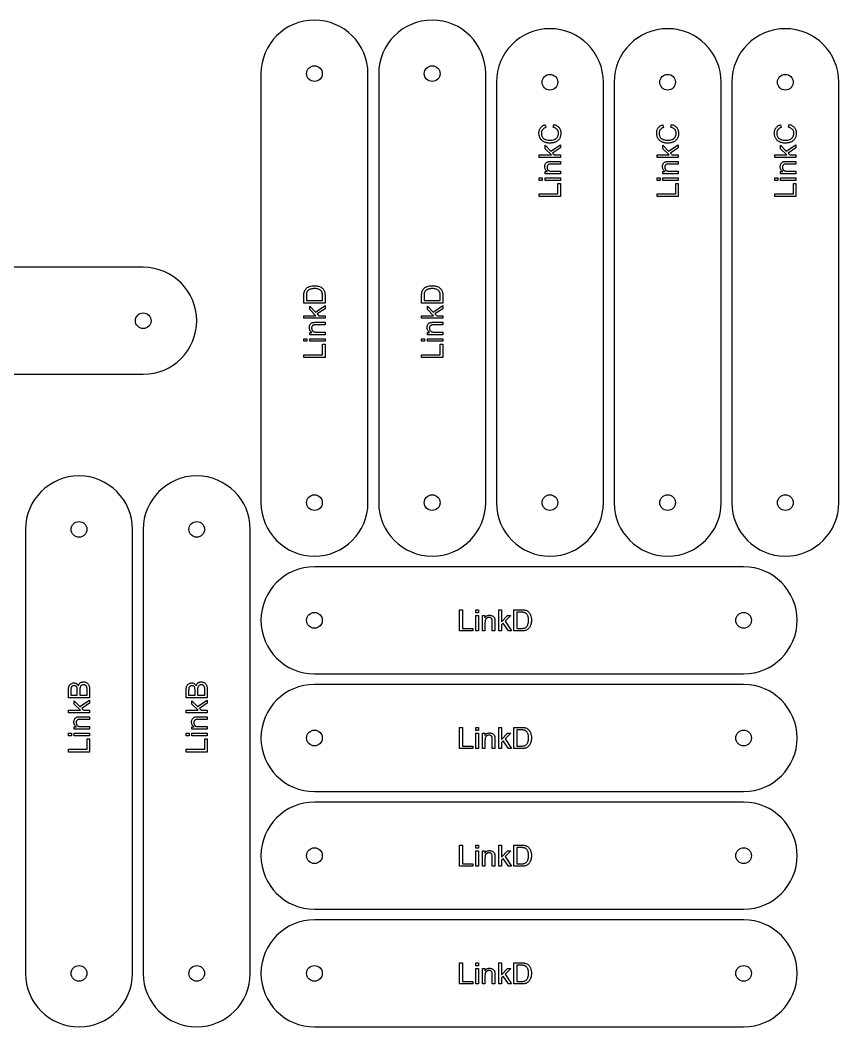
# Model space of a CAD drawing. Header units: millimetres. Extents: x 18 to 1165, y 18 to 1178.
# Drawn here: x 706 to 1165, y 613 to 1178 of the extents above; entities that cross this region are included whole.
import ezdxf

# ---------------------------------------------------------------- set-up
doc = ezdxf.new("R2010")
doc.units = ezdxf.units.MM
doc.layers.add('cut', color=5, linetype='Continuous', true_color=0x0000ff)
doc.layers.add('line engraving', color=1, linetype='Continuous', true_color=0xff0000)

msp = doc.modelspace()

# ---------------------------------------------------------------- linework, layer by layer
at = {"layer": 'cut', "color": 5, "true_color": 0x0000ff}
for points in [[(841.17, 1147.77), (841.17, 907.17, 1), (901.17, 907.17), (901.17, 1147.77, 1)], [(907.17, 1147.77), (907.17, 907.17, 1), (967.17, 907.17), (967.17, 1147.77, 1)], [(1033.17, 1142.97, 1), (973.17, 1142.97), (973.17, 907.17, 1), (1033.17, 907.17)], [(1099.17, 1142.97, 1), (1039.17, 1142.97), (1039.17, 907.17, 1), (1099.17, 907.17)], [(1165.17, 1142.97, 1), (1105.17, 1142.97), (1105.17, 907.17, 1), (1165.17, 907.17)], [(475.17, 979.17), (775.17, 979.17, 1), (775.17, 1039.17), (475.17, 1039.17, 1)], [(769.17, 892.17, 1), (709.17, 892.17), (709.17, 643.17, 1), (769.17, 643.17)], [(835.17, 892.17, 1), (775.17, 892.17), (775.17, 643.17, 1), (835.17, 643.17)], [(1111.77, 871.17), (871.17, 871.17, 1), (871.17, 811.17), (1111.77, 811.17, 1)], [(1111.77, 805.17), (871.17, 805.17, 1), (871.17, 745.17), (1111.77, 745.17, 1)], [(1111.77, 739.17), (871.17, 739.17, 1), (871.17, 679.17), (1111.77, 679.17, 1)], [(1111.77, 673.17), (871.17, 673.17, 1), (871.17, 613.17), (1111.77, 613.17, 1)]]:
    msp.add_lwpolyline(points, format="xyb", close=True, dxfattribs=at)
for centre in [(871.17, 1147.77), (937.17, 1147.77), (1003.17, 1142.97), (1069.17, 1142.97), (1135.17, 1142.97), (775.17, 1009.17), (871.17, 907.17), (937.17, 907.17), (1003.17, 907.17), (1069.17, 907.17), (1135.17, 907.17), (739.17, 892.17), (805.17, 892.17), (871.17, 841.17), (1111.77, 841.17), (871.17, 775.17), (1111.77, 775.17), (871.17, 709.17), (1111.77, 709.17), (739.17, 643.17), (805.17, 643.17), (871.17, 643.17), (1111.77, 643.17)]:
    msp.add_circle(centre, 4.4, dxfattribs=at)
at = {"layer": 'line engraving', "color": 1, "true_color": 0xff0000}
for points in [[(1004.94, 1117.69), (1005.34, 1119.26), (1005.81, 1119.13), (1006.25, 1118.97), (1006.66, 1118.78), (1007.04, 1118.57), (1007.39, 1118.34), (1007.72, 1118.08), (1008.02, 1117.79), (1008.28, 1117.49), (1008.52, 1117.16), (1008.73, 1116.81), (1008.9, 1116.44), (1009.05, 1116.06), (1009.16, 1115.66), (1009.24, 1115.24), (1009.28, 1114.81), (1009.3, 1114.35), (1009.29, 1113.88), (1009.25, 1113.44), (1009.19, 1113.01), (1009.1, 1112.61), (1009, 1112.24), (1008.86, 1111.88), (1008.7, 1111.54), (1008.52, 1111.23), (1008.31, 1110.94), (1008.09, 1110.67), (1007.84, 1110.41), (1007.56, 1110.18), (1007.27, 1109.96), (1006.95, 1109.75), (1006.62, 1109.57), (1006.26, 1109.41), (1005.88, 1109.26), (1005.5, 1109.13), (1005.12, 1109.02), (1004.72, 1108.93), (1004.32, 1108.87), (1003.91, 1108.82), (1003.5, 1108.79), (1003.08, 1108.78), (1002.62, 1108.79), (1002.18, 1108.82), (1001.76, 1108.88), (1001.34, 1108.96), (1000.95, 1109.05), (1000.57, 1109.18), (1000.2, 1109.32), (999.85, 1109.49), (999.51, 1109.67), (999.2, 1109.88), (998.91, 1110.1), (998.63, 1110.34), (998.38, 1110.6), (998.15, 1110.88), (997.94, 1111.18), (997.75, 1111.5), (997.58, 1111.83), (997.44, 1112.17), (997.32, 1112.52), (997.22, 1112.87), (997.14, 1113.24), (997.08, 1113.61), (997.05, 1113.99), (997.04, 1114.38), (997.05, 1114.81), (997.09, 1115.23), (997.16, 1115.63), (997.26, 1116.01), (997.39, 1116.38), (997.55, 1116.73), (997.73, 1117.06), (997.94, 1117.37), (998.18, 1117.66), (998.44, 1117.93), (998.73, 1118.18), (999.03, 1118.4), (999.36, 1118.6), (999.72, 1118.78), (1000.09, 1118.93), (1000.49, 1119.06), (1000.85, 1117.51), (1000.54, 1117.41), (1000.25, 1117.29), (999.98, 1117.15), (999.74, 1117.01), (999.51, 1116.85), (999.31, 1116.69), (999.13, 1116.51), (998.97, 1116.32), (998.83, 1116.12), (998.71, 1115.9), (998.61, 1115.67), (998.53, 1115.43), (998.46, 1115.18), (998.42, 1114.91), (998.39, 1114.63), (998.38, 1114.34), (998.39, 1114.01), (998.42, 1113.69), (998.47, 1113.38), (998.54, 1113.09), (998.63, 1112.81), (998.75, 1112.55), (998.88, 1112.3), (999.03, 1112.06), (999.21, 1111.84), (999.39, 1111.63), (999.59, 1111.45), (999.8, 1111.28), (1000.03, 1111.12), (1000.27, 1110.99), (1000.52, 1110.87), (1000.79, 1110.77), (1001.35, 1110.61), (1001.92, 1110.49), (1002.49, 1110.42), (1003.07, 1110.4), (1003.8, 1110.42), (1004.49, 1110.51), (1005.12, 1110.64), (1005.71, 1110.84), (1005.99, 1110.95), (1006.24, 1111.09), (1006.48, 1111.24), (1006.7, 1111.4), (1006.9, 1111.58), (1007.08, 1111.77), (1007.25, 1111.98), (1007.4, 1112.21), (1007.64, 1112.68), (1007.82, 1113.18), (1007.92, 1113.69), (1007.96, 1114.22), (1007.95, 1114.55), (1007.91, 1114.86), (1007.85, 1115.15), (1007.77, 1115.44), (1007.66, 1115.71), (1007.53, 1115.97), (1007.37, 1116.22), (1007.2, 1116.46), (1007, 1116.67), (1006.77, 1116.88), (1006.52, 1117.06), (1006.25, 1117.22), (1005.96, 1117.37), (1005.64, 1117.49), (1005.3, 1117.6), (1004.94, 1117.69)], [(1070.94, 1117.69), (1071.34, 1119.26), (1071.81, 1119.13), (1072.25, 1118.97), (1072.66, 1118.78), (1073.04, 1118.57), (1073.39, 1118.34), (1073.72, 1118.08), (1074.02, 1117.79), (1074.28, 1117.49), (1074.52, 1117.16), (1074.73, 1116.81), (1074.9, 1116.44), (1075.05, 1116.06), (1075.16, 1115.66), (1075.24, 1115.24), (1075.28, 1114.81), (1075.3, 1114.35), (1075.29, 1113.88), (1075.25, 1113.44), (1075.19, 1113.01), (1075.1, 1112.61), (1075, 1112.24), (1074.86, 1111.88), (1074.7, 1111.54), (1074.52, 1111.23), (1074.31, 1110.94), (1074.09, 1110.67), (1073.84, 1110.41), (1073.56, 1110.18), (1073.27, 1109.96), (1072.95, 1109.75), (1072.62, 1109.57), (1072.26, 1109.41), (1071.88, 1109.26), (1071.5, 1109.13), (1071.12, 1109.02), (1070.72, 1108.93), (1070.32, 1108.87), (1069.91, 1108.82), (1069.5, 1108.79), (1069.08, 1108.78), (1068.62, 1108.79), (1068.18, 1108.82), (1067.76, 1108.88), (1067.34, 1108.96), (1066.95, 1109.05), (1066.57, 1109.18), (1066.2, 1109.32), (1065.85, 1109.49), (1065.51, 1109.67), (1065.2, 1109.88), (1064.91, 1110.1), (1064.63, 1110.34), (1064.38, 1110.6), (1064.15, 1110.88), (1063.94, 1111.18), (1063.75, 1111.5), (1063.58, 1111.83), (1063.44, 1112.17), (1063.32, 1112.52), (1063.22, 1112.87), (1063.14, 1113.24), (1063.08, 1113.61), (1063.05, 1113.99), (1063.04, 1114.38), (1063.05, 1114.81), (1063.09, 1115.23), (1063.16, 1115.63), (1063.26, 1116.01), (1063.39, 1116.38), (1063.55, 1116.73), (1063.73, 1117.06), (1063.94, 1117.37), (1064.18, 1117.66), (1064.44, 1117.93), (1064.73, 1118.18), (1065.03, 1118.4), (1065.36, 1118.6), (1065.72, 1118.78), (1066.09, 1118.93), (1066.49, 1119.06), (1066.85, 1117.51), (1066.54, 1117.41), (1066.25, 1117.29), (1065.98, 1117.15), (1065.74, 1117.01), (1065.51, 1116.85), (1065.31, 1116.69), (1065.13, 1116.51), (1064.97, 1116.32), (1064.83, 1116.12), (1064.71, 1115.9), (1064.61, 1115.67), (1064.53, 1115.43), (1064.46, 1115.18), (1064.42, 1114.91), (1064.39, 1114.63), (1064.38, 1114.34), (1064.39, 1114.01), (1064.42, 1113.69), (1064.47, 1113.38), (1064.54, 1113.09), (1064.63, 1112.81), (1064.75, 1112.55), (1064.88, 1112.3), (1065.03, 1112.06), (1065.21, 1111.84), (1065.39, 1111.63), (1065.59, 1111.45), (1065.8, 1111.28), (1066.03, 1111.12), (1066.27, 1110.99), (1066.52, 1110.87), (1066.79, 1110.77), (1067.35, 1110.61), (1067.92, 1110.49), (1068.49, 1110.42), (1069.07, 1110.4), (1069.8, 1110.42), (1070.49, 1110.51), (1071.12, 1110.64), (1071.71, 1110.84), (1071.99, 1110.95), (1072.24, 1111.09), (1072.48, 1111.24), (1072.7, 1111.4), (1072.9, 1111.58), (1073.08, 1111.77), (1073.25, 1111.98), (1073.4, 1112.21), (1073.64, 1112.68), (1073.82, 1113.18), (1073.92, 1113.69), (1073.96, 1114.22), (1073.95, 1114.55), (1073.91, 1114.86), (1073.85, 1115.15), (1073.77, 1115.44), (1073.66, 1115.71), (1073.53, 1115.97), (1073.37, 1116.22), (1073.2, 1116.46), (1073, 1116.67), (1072.77, 1116.88), (1072.52, 1117.06), (1072.25, 1117.22), (1071.96, 1117.37), (1071.64, 1117.49), (1071.3, 1117.6), (1070.94, 1117.69)], [(1136.94, 1117.69), (1137.34, 1119.26), (1137.81, 1119.13), (1138.25, 1118.97), (1138.66, 1118.78), (1139.04, 1118.57), (1139.39, 1118.34), (1139.72, 1118.08), (1140.02, 1117.79), (1140.28, 1117.49), (1140.52, 1117.16), (1140.73, 1116.81), (1140.9, 1116.44), (1141.05, 1116.06), (1141.16, 1115.66), (1141.24, 1115.24), (1141.28, 1114.81), (1141.3, 1114.35), (1141.29, 1113.88), (1141.25, 1113.44), (1141.19, 1113.01), (1141.1, 1112.61), (1141, 1112.24), (1140.86, 1111.88), (1140.7, 1111.54), (1140.52, 1111.23), (1140.31, 1110.94), (1140.09, 1110.67), (1139.84, 1110.41), (1139.56, 1110.18), (1139.27, 1109.96), (1138.95, 1109.75), (1138.62, 1109.57), (1138.26, 1109.41), (1137.88, 1109.26), (1137.5, 1109.13), (1137.12, 1109.02), (1136.72, 1108.93), (1136.32, 1108.87), (1135.91, 1108.82), (1135.5, 1108.79), (1135.08, 1108.78), (1134.62, 1108.79), (1134.18, 1108.82), (1133.76, 1108.88), (1133.34, 1108.96), (1132.95, 1109.05), (1132.57, 1109.18), (1132.2, 1109.32), (1131.85, 1109.49), (1131.51, 1109.67), (1131.2, 1109.88), (1130.91, 1110.1), (1130.63, 1110.34), (1130.38, 1110.6), (1130.15, 1110.88), (1129.94, 1111.18), (1129.75, 1111.5), (1129.58, 1111.83), (1129.44, 1112.17), (1129.32, 1112.52), (1129.22, 1112.87), (1129.14, 1113.24), (1129.08, 1113.61), (1129.05, 1113.99), (1129.04, 1114.38), (1129.05, 1114.81), (1129.09, 1115.23), (1129.16, 1115.63), (1129.26, 1116.01), (1129.39, 1116.38), (1129.55, 1116.73), (1129.73, 1117.06), (1129.94, 1117.37), (1130.18, 1117.66), (1130.44, 1117.93), (1130.73, 1118.18), (1131.03, 1118.4), (1131.36, 1118.6), (1131.72, 1118.78), (1132.09, 1118.93), (1132.49, 1119.06), (1132.85, 1117.51), (1132.54, 1117.41), (1132.25, 1117.29), (1131.98, 1117.15), (1131.74, 1117.01), (1131.51, 1116.85), (1131.31, 1116.69), (1131.13, 1116.51), (1130.97, 1116.32), (1130.83, 1116.12), (1130.71, 1115.9), (1130.61, 1115.67), (1130.53, 1115.43), (1130.46, 1115.18), (1130.42, 1114.91), (1130.39, 1114.63), (1130.38, 1114.34), (1130.39, 1114.01), (1130.42, 1113.69), (1130.47, 1113.38), (1130.54, 1113.09), (1130.63, 1112.81), (1130.75, 1112.55), (1130.88, 1112.3), (1131.03, 1112.06), (1131.21, 1111.84), (1131.39, 1111.63), (1131.59, 1111.45), (1131.8, 1111.28), (1132.03, 1111.12), (1132.27, 1110.99), (1132.52, 1110.87), (1132.79, 1110.77), (1133.35, 1110.61), (1133.92, 1110.49), (1134.49, 1110.42), (1135.07, 1110.4), (1135.8, 1110.42), (1136.49, 1110.51), (1137.12, 1110.64), (1137.71, 1110.84), (1137.99, 1110.95), (1138.24, 1111.09), (1138.48, 1111.24), (1138.7, 1111.4), (1138.9, 1111.58), (1139.08, 1111.77), (1139.25, 1111.98), (1139.4, 1112.21), (1139.64, 1112.68), (1139.82, 1113.18), (1139.92, 1113.69), (1139.96, 1114.22), (1139.95, 1114.55), (1139.91, 1114.86), (1139.85, 1115.15), (1139.77, 1115.44), (1139.66, 1115.71), (1139.53, 1115.97), (1139.37, 1116.22), (1139.2, 1116.46), (1139, 1116.67), (1138.77, 1116.88), (1138.52, 1117.06), (1138.25, 1117.22), (1137.96, 1117.37), (1137.64, 1117.49), (1137.3, 1117.6), (1136.94, 1117.69)], [(1009.1, 1100.77), (997.24, 1100.77), (997.24, 1102.23), (1004, 1102.23), (1000.51, 1105.67), (1000.51, 1107.56), (1003.69, 1104.27), (1009.1, 1107.89), (1009.1, 1106.09), (1004.71, 1103.25), (1005.69, 1102.23), (1009.1, 1102.23), (1009.1, 1100.77)], [(1075.1, 1100.77), (1063.24, 1100.77), (1063.24, 1102.23), (1070, 1102.23), (1066.51, 1105.67), (1066.51, 1107.56), (1069.69, 1104.27), (1075.1, 1107.89), (1075.1, 1106.09), (1070.71, 1103.25), (1071.69, 1102.23), (1075.1, 1102.23), (1075.1, 1100.77)], [(1141.1, 1100.77), (1129.24, 1100.77), (1129.24, 1102.23), (1136, 1102.23), (1132.51, 1105.67), (1132.51, 1107.56), (1135.69, 1104.27), (1141.1, 1107.89), (1141.1, 1106.09), (1136.71, 1103.25), (1137.69, 1102.23), (1141.1, 1102.23), (1141.1, 1100.77)], [(1009.1, 1091.55), (1000.51, 1091.55), (1000.51, 1092.86), (1001.73, 1092.86), (1001.4, 1093.11), (1001.11, 1093.38), (1000.87, 1093.69), (1000.67, 1094.01), (1000.51, 1094.37), (1000.4, 1094.75), (1000.33, 1095.16), (1000.31, 1095.59), (1000.33, 1095.97), (1000.38, 1096.34), (1000.47, 1096.69), (1000.59, 1097.02), (1000.74, 1097.33), (1000.91, 1097.59), (1001.11, 1097.81), (1001.32, 1097.99), (1001.56, 1098.14), (1001.82, 1098.27), (1002.1, 1098.37), (1002.4, 1098.45), (1002.64, 1098.48), (1002.96, 1098.51), (1003.35, 1098.52), (1003.82, 1098.53), (1009.1, 1098.53), (1009.1, 1097.07), (1003.87, 1097.07), (1003.45, 1097.06), (1003.09, 1097.03), (1002.79, 1096.98), (1002.54, 1096.9), (1002.33, 1096.8), (1002.14, 1096.67), (1001.98, 1096.5), (1001.84, 1096.3), (1001.72, 1096.07), (1001.64, 1095.83), (1001.59, 1095.57), (1001.57, 1095.28), (1001.58, 1095.06), (1001.61, 1094.84), (1001.66, 1094.62), (1001.72, 1094.42), (1001.81, 1094.22), (1001.91, 1094.03), (1002.03, 1093.85), (1002.16, 1093.68), (1002.33, 1093.52), (1002.53, 1093.38), (1002.76, 1093.27), (1003.02, 1093.17), (1003.32, 1093.1), (1003.65, 1093.05), (1004.01, 1093.01), (1004.41, 1093), (1009.1, 1093), (1009.1, 1091.55)], [(1075.1, 1091.55), (1066.51, 1091.55), (1066.51, 1092.86), (1067.73, 1092.86), (1067.4, 1093.11), (1067.11, 1093.38), (1066.87, 1093.69), (1066.67, 1094.01), (1066.51, 1094.37), (1066.4, 1094.75), (1066.33, 1095.16), (1066.31, 1095.59), (1066.33, 1095.97), (1066.38, 1096.34), (1066.47, 1096.69), (1066.59, 1097.02), (1066.74, 1097.33), (1066.91, 1097.59), (1067.11, 1097.81), (1067.32, 1097.99), (1067.56, 1098.14), (1067.82, 1098.27), (1068.1, 1098.37), (1068.4, 1098.45), (1068.64, 1098.48), (1068.96, 1098.51), (1069.35, 1098.52), (1069.82, 1098.53), (1075.1, 1098.53), (1075.1, 1097.07), (1069.87, 1097.07), (1069.45, 1097.06), (1069.09, 1097.03), (1068.79, 1096.98), (1068.54, 1096.9), (1068.33, 1096.8), (1068.14, 1096.67), (1067.98, 1096.5), (1067.84, 1096.3), (1067.72, 1096.07), (1067.64, 1095.83), (1067.59, 1095.57), (1067.57, 1095.28), (1067.58, 1095.06), (1067.61, 1094.84), (1067.66, 1094.62), (1067.72, 1094.42), (1067.81, 1094.22), (1067.91, 1094.03), (1068.03, 1093.85), (1068.16, 1093.68), (1068.33, 1093.52), (1068.53, 1093.38), (1068.76, 1093.27), (1069.02, 1093.17), (1069.32, 1093.1), (1069.65, 1093.05), (1070.01, 1093.01), (1070.41, 1093), (1075.1, 1093), (1075.1, 1091.55)], [(1141.1, 1091.55), (1132.51, 1091.55), (1132.51, 1092.86), (1133.73, 1092.86), (1133.4, 1093.11), (1133.11, 1093.38), (1132.87, 1093.69), (1132.67, 1094.01), (1132.51, 1094.37), (1132.4, 1094.75), (1132.33, 1095.16), (1132.31, 1095.59), (1132.33, 1095.97), (1132.38, 1096.34), (1132.47, 1096.69), (1132.59, 1097.02), (1132.74, 1097.33), (1132.91, 1097.59), (1133.11, 1097.81), (1133.32, 1097.99), (1133.56, 1098.14), (1133.82, 1098.27), (1134.1, 1098.37), (1134.4, 1098.45), (1134.64, 1098.48), (1134.96, 1098.51), (1135.35, 1098.52), (1135.82, 1098.53), (1141.1, 1098.53), (1141.1, 1097.07), (1135.87, 1097.07), (1135.45, 1097.06), (1135.09, 1097.03), (1134.79, 1096.98), (1134.54, 1096.9), (1134.33, 1096.8), (1134.14, 1096.67), (1133.98, 1096.5), (1133.84, 1096.3), (1133.72, 1096.07), (1133.64, 1095.83), (1133.59, 1095.57), (1133.57, 1095.28), (1133.58, 1095.06), (1133.61, 1094.84), (1133.66, 1094.62), (1133.72, 1094.42), (1133.81, 1094.22), (1133.91, 1094.03), (1134.03, 1093.85), (1134.16, 1093.68), (1134.33, 1093.52), (1134.53, 1093.38), (1134.76, 1093.27), (1135.02, 1093.17), (1135.32, 1093.1), (1135.65, 1093.05), (1136.01, 1093.01), (1136.41, 1093), (1141.1, 1093), (1141.1, 1091.55)], [(998.91, 1087.87), (997.24, 1087.87), (997.24, 1089.33), (998.91, 1089.33), (998.91, 1087.87)], [(1009.1, 1078.77), (997.24, 1078.77), (997.24, 1080.34), (1007.7, 1080.34), (1007.7, 1086.18), (1009.1, 1086.18), (1009.1, 1078.77)], [(1009.1, 1087.87), (1000.51, 1087.87), (1000.51, 1089.33), (1009.1, 1089.33), (1009.1, 1087.87)], [(1064.91, 1087.87), (1063.24, 1087.87), (1063.24, 1089.33), (1064.91, 1089.33), (1064.91, 1087.87)], [(1075.1, 1078.77), (1063.24, 1078.77), (1063.24, 1080.34), (1073.7, 1080.34), (1073.7, 1086.18), (1075.1, 1086.18), (1075.1, 1078.77)], [(1075.1, 1087.87), (1066.51, 1087.87), (1066.51, 1089.33), (1075.1, 1089.33), (1075.1, 1087.87)], [(1130.91, 1087.87), (1129.24, 1087.87), (1129.24, 1089.33), (1130.91, 1089.33), (1130.91, 1087.87)], [(1141.1, 1078.77), (1129.24, 1078.77), (1129.24, 1080.34), (1139.7, 1080.34), (1139.7, 1086.18), (1141.1, 1086.18), (1141.1, 1078.77)], [(1141.1, 1087.87), (1132.51, 1087.87), (1132.51, 1089.33), (1141.1, 1089.33), (1141.1, 1087.87)], [(877.1, 1019.01), (865.24, 1019.01), (865.24, 1023.09), (865.24, 1023.43), (865.25, 1023.74), (865.26, 1024.04), (865.28, 1024.31), (865.3, 1024.57), (865.33, 1024.8), (865.37, 1025.01), (865.41, 1025.2), (865.55, 1025.69), (865.74, 1026.15), (865.97, 1026.56), (866.26, 1026.94), (866.46, 1027.17), (866.68, 1027.38), (866.91, 1027.58), (867.16, 1027.76), (867.42, 1027.93), (867.69, 1028.08), (867.98, 1028.22), (868.28, 1028.35), (868.92, 1028.55), (869.61, 1028.7), (870.33, 1028.78), (871.1, 1028.81), (871.76, 1028.79), (872.38, 1028.73), (872.96, 1028.63), (873.5, 1028.5), (874, 1028.33), (874.45, 1028.14), (874.86, 1027.92), (875.22, 1027.69), (875.55, 1027.43), (875.84, 1027.17), (876.09, 1026.89), (876.3, 1026.61), (876.49, 1026.3), (876.65, 1025.96), (876.78, 1025.59), (876.9, 1025.19), (876.98, 1024.76), (877.05, 1024.3), (877.09, 1023.81), (877.1, 1023.29), (877.1, 1019.01)], [(943.1, 1019.01), (931.24, 1019.01), (931.24, 1023.09), (931.24, 1023.43), (931.25, 1023.74), (931.26, 1024.04), (931.28, 1024.31), (931.3, 1024.57), (931.33, 1024.8), (931.37, 1025.01), (931.41, 1025.2), (931.55, 1025.69), (931.74, 1026.15), (931.97, 1026.56), (932.26, 1026.94), (932.46, 1027.17), (932.68, 1027.38), (932.91, 1027.58), (933.16, 1027.76), (933.42, 1027.93), (933.69, 1028.08), (933.98, 1028.22), (934.28, 1028.35), (934.92, 1028.55), (935.61, 1028.7), (936.33, 1028.78), (937.1, 1028.81), (937.76, 1028.79), (938.38, 1028.73), (938.96, 1028.63), (939.5, 1028.5), (940, 1028.33), (940.45, 1028.14), (940.86, 1027.92), (941.22, 1027.69), (941.55, 1027.43), (941.84, 1027.17), (942.09, 1026.89), (942.3, 1026.61), (942.49, 1026.3), (942.65, 1025.96), (942.78, 1025.59), (942.9, 1025.19), (942.98, 1024.76), (943.05, 1024.3), (943.09, 1023.81), (943.1, 1023.29), (943.1, 1019.01)], [(875.7, 1020.58), (875.7, 1023.11), (875.68, 1023.66), (875.64, 1024.15), (875.58, 1024.58), (875.48, 1024.95), (875.36, 1025.27), (875.22, 1025.55), (875.05, 1025.8), (874.87, 1026.01), (874.56, 1026.28), (874.21, 1026.51), (873.81, 1026.71), (873.36, 1026.88), (872.87, 1027.02), (872.32, 1027.12), (871.73, 1027.17), (871.08, 1027.19), (870.63, 1027.18), (870.2, 1027.16), (869.8, 1027.11), (869.43, 1027.04), (869.09, 1026.96), (868.77, 1026.85), (868.48, 1026.73), (868.22, 1026.58), (867.98, 1026.43), (867.76, 1026.26), (867.56, 1026.09), (867.39, 1025.91), (867.23, 1025.72), (867.09, 1025.52), (866.98, 1025.31), (866.88, 1025.1), (866.82, 1024.93), (866.77, 1024.73), (866.73, 1024.52), (866.7, 1024.28), (866.67, 1024.01), (866.65, 1023.72), (866.64, 1023.41), (866.64, 1023.07), (866.64, 1020.58), (875.7, 1020.58)], [(941.7, 1020.58), (941.7, 1023.11), (941.68, 1023.66), (941.64, 1024.15), (941.58, 1024.58), (941.48, 1024.95), (941.36, 1025.27), (941.22, 1025.55), (941.05, 1025.8), (940.87, 1026.01), (940.56, 1026.28), (940.21, 1026.51), (939.81, 1026.71), (939.36, 1026.88), (938.87, 1027.02), (938.32, 1027.12), (937.73, 1027.17), (937.08, 1027.19), (936.63, 1027.18), (936.2, 1027.16), (935.8, 1027.11), (935.43, 1027.04), (935.09, 1026.96), (934.77, 1026.85), (934.48, 1026.73), (934.22, 1026.58), (933.98, 1026.43), (933.76, 1026.26), (933.56, 1026.09), (933.39, 1025.91), (933.23, 1025.72), (933.09, 1025.52), (932.98, 1025.31), (932.88, 1025.1), (932.82, 1024.93), (932.77, 1024.73), (932.73, 1024.52), (932.7, 1024.28), (932.67, 1024.01), (932.65, 1023.72), (932.64, 1023.41), (932.64, 1023.07), (932.64, 1020.58), (941.7, 1020.58)], [(877.1, 1010.55), (865.24, 1010.55), (865.24, 1012), (872, 1012), (868.51, 1015.45), (868.51, 1017.33), (871.69, 1014.05), (877.1, 1017.66), (877.1, 1015.87), (872.71, 1013.03), (873.69, 1012), (877.1, 1012), (877.1, 1010.55)], [(943.1, 1010.55), (931.24, 1010.55), (931.24, 1012), (938, 1012), (934.51, 1015.45), (934.51, 1017.33), (937.69, 1014.05), (943.1, 1017.66), (943.1, 1015.87), (938.71, 1013.03), (939.69, 1012), (943.1, 1012), (943.1, 1010.55)], [(877.1, 1001.32), (868.51, 1001.32), (868.51, 1002.63), (869.73, 1002.63), (869.4, 1002.88), (869.11, 1003.16), (868.87, 1003.46), (868.67, 1003.79), (868.51, 1004.15), (868.4, 1004.53), (868.33, 1004.93), (868.31, 1005.37), (868.33, 1005.75), (868.38, 1006.11), (868.47, 1006.46), (868.59, 1006.8), (868.74, 1007.1), (868.91, 1007.36), (869.11, 1007.59), (869.32, 1007.77), (869.56, 1007.92), (869.82, 1008.05), (870.1, 1008.15), (870.4, 1008.22), (870.64, 1008.26), (870.96, 1008.28), (871.35, 1008.3), (871.82, 1008.3), (877.1, 1008.3), (877.1, 1006.85), (871.87, 1006.85), (871.45, 1006.84), (871.09, 1006.81), (870.79, 1006.75), (870.54, 1006.68), (870.33, 1006.58), (870.14, 1006.44), (869.98, 1006.28), (869.84, 1006.08), (869.72, 1005.85), (869.64, 1005.61), (869.59, 1005.34), (869.57, 1005.06), (869.58, 1004.83), (869.61, 1004.61), (869.66, 1004.4), (869.72, 1004.19), (869.81, 1004), (869.91, 1003.81), (870.03, 1003.63), (870.16, 1003.45), (870.33, 1003.3), (870.53, 1003.16), (870.76, 1003.04), (871.02, 1002.95), (871.32, 1002.87), (871.65, 1002.82), (872.01, 1002.79), (872.41, 1002.78), (877.1, 1002.78), (877.1, 1001.32)], [(943.1, 1001.32), (934.51, 1001.32), (934.51, 1002.63), (935.73, 1002.63), (935.4, 1002.88), (935.11, 1003.16), (934.87, 1003.46), (934.67, 1003.79), (934.51, 1004.15), (934.4, 1004.53), (934.33, 1004.93), (934.31, 1005.37), (934.33, 1005.75), (934.38, 1006.11), (934.47, 1006.46), (934.59, 1006.8), (934.74, 1007.1), (934.91, 1007.36), (935.11, 1007.59), (935.32, 1007.77), (935.56, 1007.92), (935.82, 1008.05), (936.1, 1008.15), (936.4, 1008.22), (936.64, 1008.26), (936.96, 1008.28), (937.35, 1008.3), (937.82, 1008.3), (943.1, 1008.3), (943.1, 1006.85), (937.87, 1006.85), (937.45, 1006.84), (937.09, 1006.81), (936.79, 1006.75), (936.54, 1006.68), (936.33, 1006.58), (936.14, 1006.44), (935.98, 1006.28), (935.84, 1006.08), (935.72, 1005.85), (935.64, 1005.61), (935.59, 1005.34), (935.57, 1005.06), (935.58, 1004.83), (935.61, 1004.61), (935.66, 1004.4), (935.72, 1004.19), (935.81, 1004), (935.91, 1003.81), (936.03, 1003.63), (936.16, 1003.45), (936.33, 1003.3), (936.53, 1003.16), (936.76, 1003.04), (937.02, 1002.95), (937.32, 1002.87), (937.65, 1002.82), (938.01, 1002.79), (938.41, 1002.78), (943.1, 1002.78), (943.1, 1001.32)], [(866.91, 997.65), (865.24, 997.65), (865.24, 999.11), (866.91, 999.11), (866.91, 997.65)], [(877.1, 988.55), (865.24, 988.55), (865.24, 990.12), (875.7, 990.12), (875.7, 995.96), (877.1, 995.96), (877.1, 988.55)], [(877.1, 997.65), (868.51, 997.65), (868.51, 999.11), (877.1, 999.11), (877.1, 997.65)], [(932.91, 997.65), (931.24, 997.65), (931.24, 999.11), (932.91, 999.11), (932.91, 997.65)], [(943.1, 988.55), (931.24, 988.55), (931.24, 990.12), (941.7, 990.12), (941.7, 995.96), (943.1, 995.96), (943.1, 988.55)], [(943.1, 997.65), (934.51, 997.65), (934.51, 999.11), (943.1, 999.11), (943.1, 997.65)], [(952.55, 835.24), (952.55, 847.1), (954.12, 847.1), (954.12, 836.64), (959.96, 836.64), (959.96, 835.24), (952.55, 835.24)], [(961.65, 845.42), (961.65, 847.1), (963.11, 847.1), (963.11, 845.42), (961.65, 845.42)], [(974.55, 835.24), (974.55, 847.1), (976, 847.1), (976, 840.33), (979.45, 843.83), (981.33, 843.83), (978.05, 840.64), (981.66, 835.24), (979.87, 835.24), (977.03, 839.63), (976, 838.64), (976, 835.24), (974.55, 835.24)], [(983.01, 835.24), (983.01, 847.1), (987.09, 847.1), (987.43, 847.1), (987.74, 847.09), (988.04, 847.07), (988.31, 847.06), (988.57, 847.03), (988.8, 847), (989.01, 846.97), (989.2, 846.93), (989.69, 846.79), (990.15, 846.6), (990.56, 846.36), (990.94, 846.08), (991.17, 845.87), (991.38, 845.65), (991.58, 845.42), (991.76, 845.18), (991.93, 844.92), (992.08, 844.64), (992.22, 844.35), (992.35, 844.05), (992.55, 843.41), (992.7, 842.73), (992.78, 842), (992.81, 841.23), (992.79, 840.58), (992.73, 839.96), (992.63, 839.38), (992.5, 838.84), (992.33, 838.34), (992.14, 837.88), (991.92, 837.48), (991.69, 837.11), (991.43, 836.79), (991.17, 836.5), (990.89, 836.25), (990.61, 836.04), (990.3, 835.85), (989.96, 835.69), (989.59, 835.55), (989.19, 835.44), (988.76, 835.35), (988.3, 835.29), (987.81, 835.25), (987.29, 835.24), (983.01, 835.24)], [(961.65, 835.24), (961.65, 843.83), (963.11, 843.83), (963.11, 835.24), (961.65, 835.24)], [(965.32, 835.24), (965.32, 843.83), (966.63, 843.83), (966.63, 842.61), (966.88, 842.94), (967.16, 843.23), (967.46, 843.47), (967.79, 843.67), (968.15, 843.82), (968.53, 843.94), (968.93, 844), (969.37, 844.02), (969.75, 844.01), (970.11, 843.95), (970.46, 843.87), (970.8, 843.74), (971.1, 843.59), (971.36, 843.42), (971.59, 843.23), (971.77, 843.01), (971.92, 842.78), (972.05, 842.52), (972.15, 842.24), (972.22, 841.94), (972.26, 841.7), (972.28, 841.38), (972.3, 840.99), (972.3, 840.52), (972.3, 835.24), (970.85, 835.24), (970.85, 840.46), (970.84, 840.88), (970.81, 841.24), (970.75, 841.55), (970.68, 841.79), (970.58, 842), (970.44, 842.19), (970.28, 842.36), (970.08, 842.5), (969.85, 842.61), (969.61, 842.7), (969.34, 842.75), (969.06, 842.76), (968.83, 842.75), (968.61, 842.72), (968.4, 842.68), (968.19, 842.61), (968, 842.53), (967.81, 842.43), (967.63, 842.31), (967.45, 842.17), (967.3, 842.01), (967.16, 841.81), (967.04, 841.58), (966.95, 841.32), (966.87, 841.02), (966.82, 840.69), (966.79, 840.33), (966.78, 839.93), (966.78, 835.24), (965.32, 835.24)], [(984.58, 836.64), (987.11, 836.64), (987.66, 836.65), (988.15, 836.69), (988.58, 836.76), (988.95, 836.86), (989.27, 836.98), (989.55, 837.12), (989.8, 837.28), (990.01, 837.47), (990.28, 837.77), (990.51, 838.13), (990.71, 838.52), (990.88, 838.97), (991.02, 839.47), (991.12, 840.01), (991.17, 840.61), (991.19, 841.26), (991.18, 841.71), (991.16, 842.13), (991.11, 842.53), (991.04, 842.9), (990.96, 843.25), (990.85, 843.56), (990.73, 843.85), (990.58, 844.12), (990.43, 844.36), (990.26, 844.58), (990.09, 844.77), (989.91, 844.95), (989.72, 845.11), (989.52, 845.24), (989.31, 845.36), (989.1, 845.46), (988.93, 845.51), (988.73, 845.56), (988.52, 845.6), (988.28, 845.64), (988.01, 845.66), (987.72, 845.68), (987.41, 845.69), (987.07, 845.7), (984.58, 845.7), (984.58, 836.64)], [(745.1, 797.7), (733.24, 797.7), (733.24, 802.15), (733.24, 802.48), (733.26, 802.79), (733.29, 803.09), (733.33, 803.37), (733.38, 803.64), (733.44, 803.88), (733.51, 804.12), (733.6, 804.33), (733.8, 804.72), (734.06, 805.06), (734.36, 805.36), (734.71, 805.61), (735.09, 805.82), (735.47, 805.96), (735.87, 806.05), (736.27, 806.08), (736.65, 806.05), (737.01, 805.98), (737.36, 805.85), (737.7, 805.67), (738.02, 805.43), (738.31, 805.15), (738.57, 804.81), (738.79, 804.42), (738.87, 804.68), (738.97, 804.93), (739.09, 805.16), (739.21, 805.37), (739.36, 805.57), (739.51, 805.76), (739.68, 805.92), (739.86, 806.08), (740.06, 806.21), (740.26, 806.33), (740.47, 806.43), (740.69, 806.51), (740.92, 806.57), (741.16, 806.62), (741.41, 806.65), (741.66, 806.65), (742.07, 806.63), (742.46, 806.57), (742.84, 806.46), (743.21, 806.3), (743.55, 806.12), (743.84, 805.91), (744.1, 805.68), (744.31, 805.43), (744.5, 805.16), (744.65, 804.85), (744.79, 804.51), (744.9, 804.13), (744.99, 803.72), (745.05, 803.27), (745.09, 802.77), (745.1, 802.22), (745.1, 797.7)], [(738.22, 799.27), (738.22, 801.83), (738.21, 802.32), (738.19, 802.73), (738.14, 803.07), (738.08, 803.33), (737.98, 803.61), (737.85, 803.85), (737.69, 804.06), (737.49, 804.23), (737.27, 804.36), (737.03, 804.46), (736.76, 804.52), (736.46, 804.54), (736.17, 804.52), (735.9, 804.46), (735.65, 804.38), (735.42, 804.25), (735.21, 804.1), (735.04, 803.91), (734.9, 803.69), (734.8, 803.44), (734.76, 803.3), (734.73, 803.13), (734.7, 802.94), (734.68, 802.73), (734.66, 802.49), (734.65, 802.23), (734.64, 801.95), (734.64, 801.64), (734.64, 799.27), (738.22, 799.27)], [(743.7, 799.27), (743.7, 802.22), (743.69, 802.57), (743.68, 802.87), (743.67, 803.11), (743.64, 803.29), (743.58, 803.55), (743.51, 803.79), (743.42, 804), (743.32, 804.2), (743.19, 804.37), (743.04, 804.53), (742.86, 804.67), (742.66, 804.79), (742.43, 804.9), (742.19, 804.97), (741.93, 805.01), (741.66, 805.03), (741.34, 805.01), (741.04, 804.94), (740.76, 804.84), (740.51, 804.69), (740.28, 804.5), (740.09, 804.28), (739.94, 804.03), (739.82, 803.75), (739.73, 803.41), (739.67, 803.01), (739.63, 802.54), (739.62, 802.01), (739.62, 799.27), (743.7, 799.27)], [(811.1, 797.7), (799.24, 797.7), (799.24, 802.15), (799.24, 802.48), (799.26, 802.79), (799.29, 803.09), (799.33, 803.37), (799.38, 803.64), (799.44, 803.88), (799.51, 804.12), (799.6, 804.33), (799.8, 804.72), (800.06, 805.06), (800.36, 805.36), (800.71, 805.61), (801.09, 805.82), (801.47, 805.96), (801.87, 806.05), (802.27, 806.08), (802.65, 806.05), (803.01, 805.98), (803.36, 805.85), (803.7, 805.67), (804.02, 805.43), (804.31, 805.15), (804.57, 804.81), (804.79, 804.42), (804.87, 804.68), (804.97, 804.93), (805.09, 805.16), (805.21, 805.37), (805.36, 805.57), (805.51, 805.76), (805.68, 805.92), (805.86, 806.08), (806.06, 806.21), (806.26, 806.33), (806.47, 806.43), (806.69, 806.51), (806.92, 806.57), (807.16, 806.62), (807.41, 806.65), (807.66, 806.65), (808.07, 806.63), (808.46, 806.57), (808.84, 806.46), (809.21, 806.3), (809.55, 806.12), (809.84, 805.91), (810.1, 805.68), (810.31, 805.43), (810.5, 805.16), (810.65, 804.85), (810.79, 804.51), (810.9, 804.13), (810.99, 803.72), (811.05, 803.27), (811.09, 802.77), (811.1, 802.22), (811.1, 797.7)], [(804.22, 799.27), (804.22, 801.83), (804.21, 802.32), (804.19, 802.73), (804.14, 803.07), (804.08, 803.33), (803.98, 803.61), (803.85, 803.85), (803.69, 804.06), (803.49, 804.23), (803.27, 804.36), (803.03, 804.46), (802.76, 804.52), (802.46, 804.54), (802.17, 804.52), (801.9, 804.46), (801.65, 804.38), (801.42, 804.25), (801.21, 804.1), (801.04, 803.91), (800.9, 803.69), (800.8, 803.44), (800.76, 803.3), (800.73, 803.13), (800.7, 802.94), (800.68, 802.73), (800.66, 802.49), (800.65, 802.23), (800.64, 801.95), (800.64, 801.64), (800.64, 799.27), (804.22, 799.27)], [(809.7, 799.27), (809.7, 802.22), (809.69, 802.57), (809.68, 802.87), (809.67, 803.11), (809.64, 803.29), (809.58, 803.55), (809.51, 803.79), (809.42, 804), (809.32, 804.2), (809.19, 804.37), (809.04, 804.53), (808.86, 804.67), (808.66, 804.79), (808.43, 804.9), (808.19, 804.97), (807.93, 805.01), (807.66, 805.03), (807.34, 805.01), (807.04, 804.94), (806.76, 804.84), (806.51, 804.69), (806.28, 804.5), (806.09, 804.28), (805.94, 804.03), (805.82, 803.75), (805.73, 803.41), (805.67, 803.01), (805.63, 802.54), (805.62, 802.01), (805.62, 799.27), (809.7, 799.27)], [(745.1, 789.3), (733.24, 789.3), (733.24, 790.76), (740, 790.76), (736.51, 794.2), (736.51, 796.09), (739.69, 792.81), (745.1, 796.42), (745.1, 794.63), (740.71, 791.79), (741.69, 790.76), (745.1, 790.76), (745.1, 789.3)], [(811.1, 789.3), (799.24, 789.3), (799.24, 790.76), (806, 790.76), (802.51, 794.2), (802.51, 796.09), (805.69, 792.81), (811.1, 796.42), (811.1, 794.63), (806.71, 791.79), (807.69, 790.76), (811.1, 790.76), (811.1, 789.3)], [(745.1, 780.08), (736.51, 780.08), (736.51, 781.39), (737.73, 781.39), (737.4, 781.64), (737.11, 781.92), (736.87, 782.22), (736.67, 782.55), (736.51, 782.9), (736.4, 783.28), (736.33, 783.69), (736.31, 784.12), (736.33, 784.51), (736.38, 784.87), (736.47, 785.22), (736.59, 785.55), (736.74, 785.86), (736.91, 786.12), (737.11, 786.35), (737.32, 786.53), (737.56, 786.68), (737.82, 786.8), (738.1, 786.9), (738.4, 786.98), (738.64, 787.02), (738.96, 787.04), (739.35, 787.06), (739.82, 787.06), (745.1, 787.06), (745.1, 785.61), (739.87, 785.61), (739.45, 785.59), (739.09, 785.56), (738.79, 785.51), (738.54, 785.44), (738.33, 785.33), (738.14, 785.2), (737.98, 785.03), (737.84, 784.83), (737.72, 784.61), (737.64, 784.36), (737.59, 784.1), (737.57, 783.82), (737.58, 783.59), (737.61, 783.37), (737.66, 783.16), (737.72, 782.95), (737.81, 782.75), (737.91, 782.57), (738.03, 782.38), (738.16, 782.21), (738.33, 782.05), (738.53, 781.92), (738.76, 781.8), (739.02, 781.71), (739.32, 781.63), (739.65, 781.58), (740.01, 781.55), (740.41, 781.54), (745.1, 781.54), (745.1, 780.08)], [(811.1, 780.08), (802.51, 780.08), (802.51, 781.39), (803.73, 781.39), (803.4, 781.64), (803.11, 781.92), (802.87, 782.22), (802.67, 782.55), (802.51, 782.9), (802.4, 783.28), (802.33, 783.69), (802.31, 784.12), (802.33, 784.51), (802.38, 784.87), (802.47, 785.22), (802.59, 785.55), (802.74, 785.86), (802.91, 786.12), (803.11, 786.35), (803.32, 786.53), (803.56, 786.68), (803.82, 786.8), (804.1, 786.9), (804.4, 786.98), (804.64, 787.02), (804.96, 787.04), (805.35, 787.06), (805.82, 787.06), (811.1, 787.06), (811.1, 785.61), (805.87, 785.61), (805.45, 785.59), (805.09, 785.56), (804.79, 785.51), (804.54, 785.44), (804.33, 785.33), (804.14, 785.2), (803.98, 785.03), (803.84, 784.83), (803.72, 784.61), (803.64, 784.36), (803.59, 784.1), (803.57, 783.82), (803.58, 783.59), (803.61, 783.37), (803.66, 783.16), (803.72, 782.95), (803.81, 782.75), (803.91, 782.57), (804.03, 782.38), (804.16, 782.21), (804.33, 782.05), (804.53, 781.92), (804.76, 781.8), (805.02, 781.71), (805.32, 781.63), (805.65, 781.58), (806.01, 781.55), (806.41, 781.54), (811.1, 781.54), (811.1, 780.08)], [(952.55, 769.24), (952.55, 781.1), (954.12, 781.1), (954.12, 770.64), (959.96, 770.64), (959.96, 769.24), (952.55, 769.24)], [(961.65, 779.42), (961.65, 781.1), (963.11, 781.1), (963.11, 779.42), (961.65, 779.42)], [(974.55, 769.24), (974.55, 781.1), (976, 781.1), (976, 774.33), (979.45, 777.83), (981.33, 777.83), (978.05, 774.64), (981.66, 769.24), (979.87, 769.24), (977.03, 773.63), (976, 772.64), (976, 769.24), (974.55, 769.24)], [(983.01, 769.24), (983.01, 781.1), (987.09, 781.1), (987.43, 781.1), (987.74, 781.09), (988.04, 781.07), (988.31, 781.06), (988.57, 781.03), (988.8, 781), (989.01, 780.97), (989.2, 780.93), (989.69, 780.79), (990.15, 780.6), (990.56, 780.36), (990.94, 780.08), (991.17, 779.87), (991.38, 779.65), (991.58, 779.42), (991.76, 779.18), (991.93, 778.92), (992.08, 778.64), (992.22, 778.35), (992.35, 778.05), (992.55, 777.41), (992.7, 776.73), (992.78, 776), (992.81, 775.23), (992.79, 774.58), (992.73, 773.96), (992.63, 773.38), (992.5, 772.84), (992.33, 772.34), (992.14, 771.88), (991.92, 771.48), (991.69, 771.11), (991.43, 770.79), (991.17, 770.5), (990.89, 770.25), (990.61, 770.04), (990.3, 769.85), (989.96, 769.69), (989.59, 769.55), (989.19, 769.44), (988.76, 769.35), (988.3, 769.29), (987.81, 769.25), (987.29, 769.24), (983.01, 769.24)], [(984.58, 770.64), (987.11, 770.64), (987.66, 770.65), (988.15, 770.69), (988.58, 770.76), (988.95, 770.86), (989.27, 770.98), (989.55, 771.12), (989.8, 771.28), (990.01, 771.47), (990.28, 771.77), (990.51, 772.13), (990.71, 772.52), (990.88, 772.97), (991.02, 773.47), (991.12, 774.01), (991.17, 774.61), (991.19, 775.26), (991.18, 775.71), (991.16, 776.13), (991.11, 776.53), (991.04, 776.9), (990.96, 777.25), (990.85, 777.56), (990.73, 777.85), (990.58, 778.12), (990.43, 778.36), (990.26, 778.58), (990.09, 778.77), (989.91, 778.95), (989.72, 779.11), (989.52, 779.24), (989.31, 779.36), (989.1, 779.46), (988.93, 779.51), (988.73, 779.56), (988.52, 779.6), (988.28, 779.64), (988.01, 779.66), (987.72, 779.68), (987.41, 779.69), (987.07, 779.7), (984.58, 779.7), (984.58, 770.64)], [(734.91, 776.41), (733.24, 776.41), (733.24, 777.86), (734.91, 777.86), (734.91, 776.41)], [(745.1, 767.31), (733.24, 767.31), (733.24, 768.88), (743.7, 768.88), (743.7, 774.72), (745.1, 774.72), (745.1, 767.31)], [(745.1, 776.41), (736.51, 776.41), (736.51, 777.86), (745.1, 777.86), (745.1, 776.41)], [(800.91, 776.41), (799.24, 776.41), (799.24, 777.86), (800.91, 777.86), (800.91, 776.41)], [(811.1, 767.31), (799.24, 767.31), (799.24, 768.88), (809.7, 768.88), (809.7, 774.72), (811.1, 774.72), (811.1, 767.31)], [(811.1, 776.41), (802.51, 776.41), (802.51, 777.86), (811.1, 777.86), (811.1, 776.41)], [(961.65, 769.24), (961.65, 777.83), (963.11, 777.83), (963.11, 769.24), (961.65, 769.24)], [(965.32, 769.24), (965.32, 777.83), (966.63, 777.83), (966.63, 776.61), (966.88, 776.94), (967.16, 777.23), (967.46, 777.47), (967.79, 777.67), (968.15, 777.82), (968.53, 777.94), (968.93, 778), (969.37, 778.02), (969.75, 778.01), (970.11, 777.95), (970.46, 777.87), (970.8, 777.74), (971.1, 777.59), (971.36, 777.42), (971.59, 777.23), (971.77, 777.01), (971.92, 776.78), (972.05, 776.52), (972.15, 776.24), (972.22, 775.94), (972.26, 775.7), (972.28, 775.38), (972.3, 774.99), (972.3, 774.52), (972.3, 769.24), (970.85, 769.24), (970.85, 774.46), (970.84, 774.88), (970.81, 775.24), (970.75, 775.55), (970.68, 775.79), (970.58, 776), (970.44, 776.19), (970.28, 776.36), (970.08, 776.5), (969.85, 776.61), (969.61, 776.7), (969.34, 776.75), (969.06, 776.76), (968.83, 776.75), (968.61, 776.72), (968.4, 776.68), (968.19, 776.61), (968, 776.53), (967.81, 776.43), (967.63, 776.31), (967.45, 776.17), (967.3, 776.01), (967.16, 775.81), (967.04, 775.58), (966.95, 775.32), (966.87, 775.02), (966.82, 774.69), (966.79, 774.33), (966.78, 773.93), (966.78, 769.24), (965.32, 769.24)], [(952.55, 703.24), (952.55, 715.1), (954.12, 715.1), (954.12, 704.64), (959.96, 704.64), (959.96, 703.24), (952.55, 703.24)], [(961.65, 713.42), (961.65, 715.1), (963.11, 715.1), (963.11, 713.42), (961.65, 713.42)], [(961.65, 703.24), (961.65, 711.83), (963.11, 711.83), (963.11, 703.24), (961.65, 703.24)], [(965.32, 703.24), (965.32, 711.83), (966.63, 711.83), (966.63, 710.61), (966.88, 710.94), (967.16, 711.23), (967.46, 711.47), (967.79, 711.67), (968.15, 711.82), (968.53, 711.94), (968.93, 712), (969.37, 712.02), (969.75, 712.01), (970.11, 711.95), (970.46, 711.87), (970.8, 711.74), (971.1, 711.59), (971.36, 711.42), (971.59, 711.23), (971.77, 711.01), (971.92, 710.78), (972.05, 710.52), (972.15, 710.24), (972.22, 709.94), (972.26, 709.7), (972.28, 709.38), (972.3, 708.99), (972.3, 708.52), (972.3, 703.24), (970.85, 703.24), (970.85, 708.46), (970.84, 708.88), (970.81, 709.24), (970.75, 709.55), (970.68, 709.79), (970.58, 710), (970.44, 710.19), (970.28, 710.36), (970.08, 710.5), (969.85, 710.61), (969.61, 710.7), (969.34, 710.75), (969.06, 710.76), (968.83, 710.75), (968.61, 710.72), (968.4, 710.68), (968.19, 710.61), (968, 710.53), (967.81, 710.43), (967.63, 710.31), (967.45, 710.17), (967.3, 710.01), (967.16, 709.81), (967.04, 709.58), (966.95, 709.32), (966.87, 709.02), (966.82, 708.69), (966.79, 708.33), (966.78, 707.93), (966.78, 703.24), (965.32, 703.24)], [(974.55, 703.24), (974.55, 715.1), (976, 715.1), (976, 708.33), (979.45, 711.83), (981.33, 711.83), (978.05, 708.64), (981.66, 703.24), (979.87, 703.24), (977.03, 707.63), (976, 706.64), (976, 703.24), (974.55, 703.24)], [(983.01, 703.24), (983.01, 715.1), (987.09, 715.1), (987.43, 715.1), (987.74, 715.09), (988.04, 715.07), (988.31, 715.06), (988.57, 715.03), (988.8, 715), (989.01, 714.97), (989.2, 714.93), (989.69, 714.79), (990.15, 714.6), (990.56, 714.36), (990.94, 714.08), (991.17, 713.87), (991.38, 713.65), (991.58, 713.42), (991.76, 713.18), (991.93, 712.92), (992.08, 712.64), (992.22, 712.35), (992.35, 712.05), (992.55, 711.41), (992.7, 710.73), (992.78, 710), (992.81, 709.23), (992.79, 708.58), (992.73, 707.96), (992.63, 707.38), (992.5, 706.84), (992.33, 706.34), (992.14, 705.88), (991.92, 705.48), (991.69, 705.11), (991.43, 704.79), (991.17, 704.5), (990.89, 704.25), (990.61, 704.04), (990.3, 703.85), (989.96, 703.69), (989.59, 703.55), (989.19, 703.44), (988.76, 703.35), (988.3, 703.29), (987.81, 703.25), (987.29, 703.24), (983.01, 703.24)], [(984.58, 704.64), (987.11, 704.64), (987.66, 704.65), (988.15, 704.69), (988.58, 704.76), (988.95, 704.86), (989.27, 704.98), (989.55, 705.12), (989.8, 705.28), (990.01, 705.47), (990.28, 705.77), (990.51, 706.13), (990.71, 706.52), (990.88, 706.97), (991.02, 707.47), (991.12, 708.01), (991.17, 708.61), (991.19, 709.26), (991.18, 709.71), (991.16, 710.13), (991.11, 710.53), (991.04, 710.9), (990.96, 711.25), (990.85, 711.56), (990.73, 711.85), (990.58, 712.12), (990.43, 712.36), (990.26, 712.58), (990.09, 712.77), (989.91, 712.95), (989.72, 713.11), (989.52, 713.24), (989.31, 713.36), (989.1, 713.46), (988.93, 713.51), (988.73, 713.56), (988.52, 713.6), (988.28, 713.64), (988.01, 713.66), (987.72, 713.68), (987.41, 713.69), (987.07, 713.7), (984.58, 713.7), (984.58, 704.64)], [(952.55, 637.24), (952.55, 649.1), (954.12, 649.1), (954.12, 638.64), (959.96, 638.64), (959.96, 637.24), (952.55, 637.24)], [(961.65, 647.42), (961.65, 649.1), (963.11, 649.1), (963.11, 647.42), (961.65, 647.42)], [(961.65, 637.24), (961.65, 645.83), (963.11, 645.83), (963.11, 637.24), (961.65, 637.24)], [(965.32, 637.24), (965.32, 645.83), (966.63, 645.83), (966.63, 644.61), (966.88, 644.94), (967.16, 645.23), (967.46, 645.47), (967.79, 645.67), (968.15, 645.82), (968.53, 645.94), (968.93, 646), (969.37, 646.02), (969.75, 646.01), (970.11, 645.95), (970.46, 645.87), (970.8, 645.74), (971.1, 645.59), (971.36, 645.42), (971.59, 645.23), (971.77, 645.01), (971.92, 644.78), (972.05, 644.52), (972.15, 644.24), (972.22, 643.94), (972.26, 643.7), (972.28, 643.38), (972.3, 642.99), (972.3, 642.52), (972.3, 637.24), (970.85, 637.24), (970.85, 642.46), (970.84, 642.88), (970.81, 643.24), (970.75, 643.55), (970.68, 643.79), (970.58, 644), (970.44, 644.19), (970.28, 644.36), (970.08, 644.5), (969.85, 644.61), (969.61, 644.7), (969.34, 644.75), (969.06, 644.76), (968.83, 644.75), (968.61, 644.72), (968.4, 644.68), (968.19, 644.61), (968, 644.53), (967.81, 644.43), (967.63, 644.31), (967.45, 644.17), (967.3, 644.01), (967.16, 643.81), (967.04, 643.58), (966.95, 643.32), (966.87, 643.02), (966.82, 642.69), (966.79, 642.33), (966.78, 641.93), (966.78, 637.24), (965.32, 637.24)], [(974.55, 637.24), (974.55, 649.1), (976, 649.1), (976, 642.33), (979.45, 645.83), (981.33, 645.83), (978.05, 642.64), (981.66, 637.24), (979.87, 637.24), (977.03, 641.63), (976, 640.64), (976, 637.24), (974.55, 637.24)], [(983.01, 637.24), (983.01, 649.1), (987.09, 649.1), (987.43, 649.1), (987.74, 649.09), (988.04, 649.07), (988.31, 649.06), (988.57, 649.03), (988.8, 649), (989.01, 648.97), (989.2, 648.93), (989.69, 648.79), (990.15, 648.6), (990.56, 648.36), (990.94, 648.08), (991.17, 647.87), (991.38, 647.65), (991.58, 647.42), (991.76, 647.18), (991.93, 646.92), (992.08, 646.64), (992.22, 646.35), (992.35, 646.05), (992.55, 645.41), (992.7, 644.73), (992.78, 644), (992.81, 643.23), (992.79, 642.58), (992.73, 641.96), (992.63, 641.38), (992.5, 640.84), (992.33, 640.34), (992.14, 639.88), (991.92, 639.48), (991.69, 639.11), (991.43, 638.79), (991.17, 638.5), (990.89, 638.25), (990.61, 638.04), (990.3, 637.85), (989.96, 637.69), (989.59, 637.55), (989.19, 637.44), (988.76, 637.35), (988.3, 637.29), (987.81, 637.25), (987.29, 637.24), (983.01, 637.24)], [(984.58, 638.64), (987.11, 638.64), (987.66, 638.65), (988.15, 638.69), (988.58, 638.76), (988.95, 638.86), (989.27, 638.98), (989.55, 639.12), (989.8, 639.28), (990.01, 639.47), (990.28, 639.77), (990.51, 640.13), (990.71, 640.52), (990.88, 640.97), (991.02, 641.47), (991.12, 642.01), (991.17, 642.61), (991.19, 643.26), (991.18, 643.71), (991.16, 644.13), (991.11, 644.53), (991.04, 644.9), (990.96, 645.25), (990.85, 645.56), (990.73, 645.85), (990.58, 646.12), (990.43, 646.36), (990.26, 646.58), (990.09, 646.77), (989.91, 646.95), (989.72, 647.11), (989.52, 647.24), (989.31, 647.36), (989.1, 647.46), (988.93, 647.51), (988.73, 647.56), (988.52, 647.6), (988.28, 647.64), (988.01, 647.66), (987.72, 647.68), (987.41, 647.69), (987.07, 647.7), (984.58, 647.7), (984.58, 638.64)]]:
    msp.add_lwpolyline(points, dxfattribs=at)

doc.saveas('drawing.dxf')
